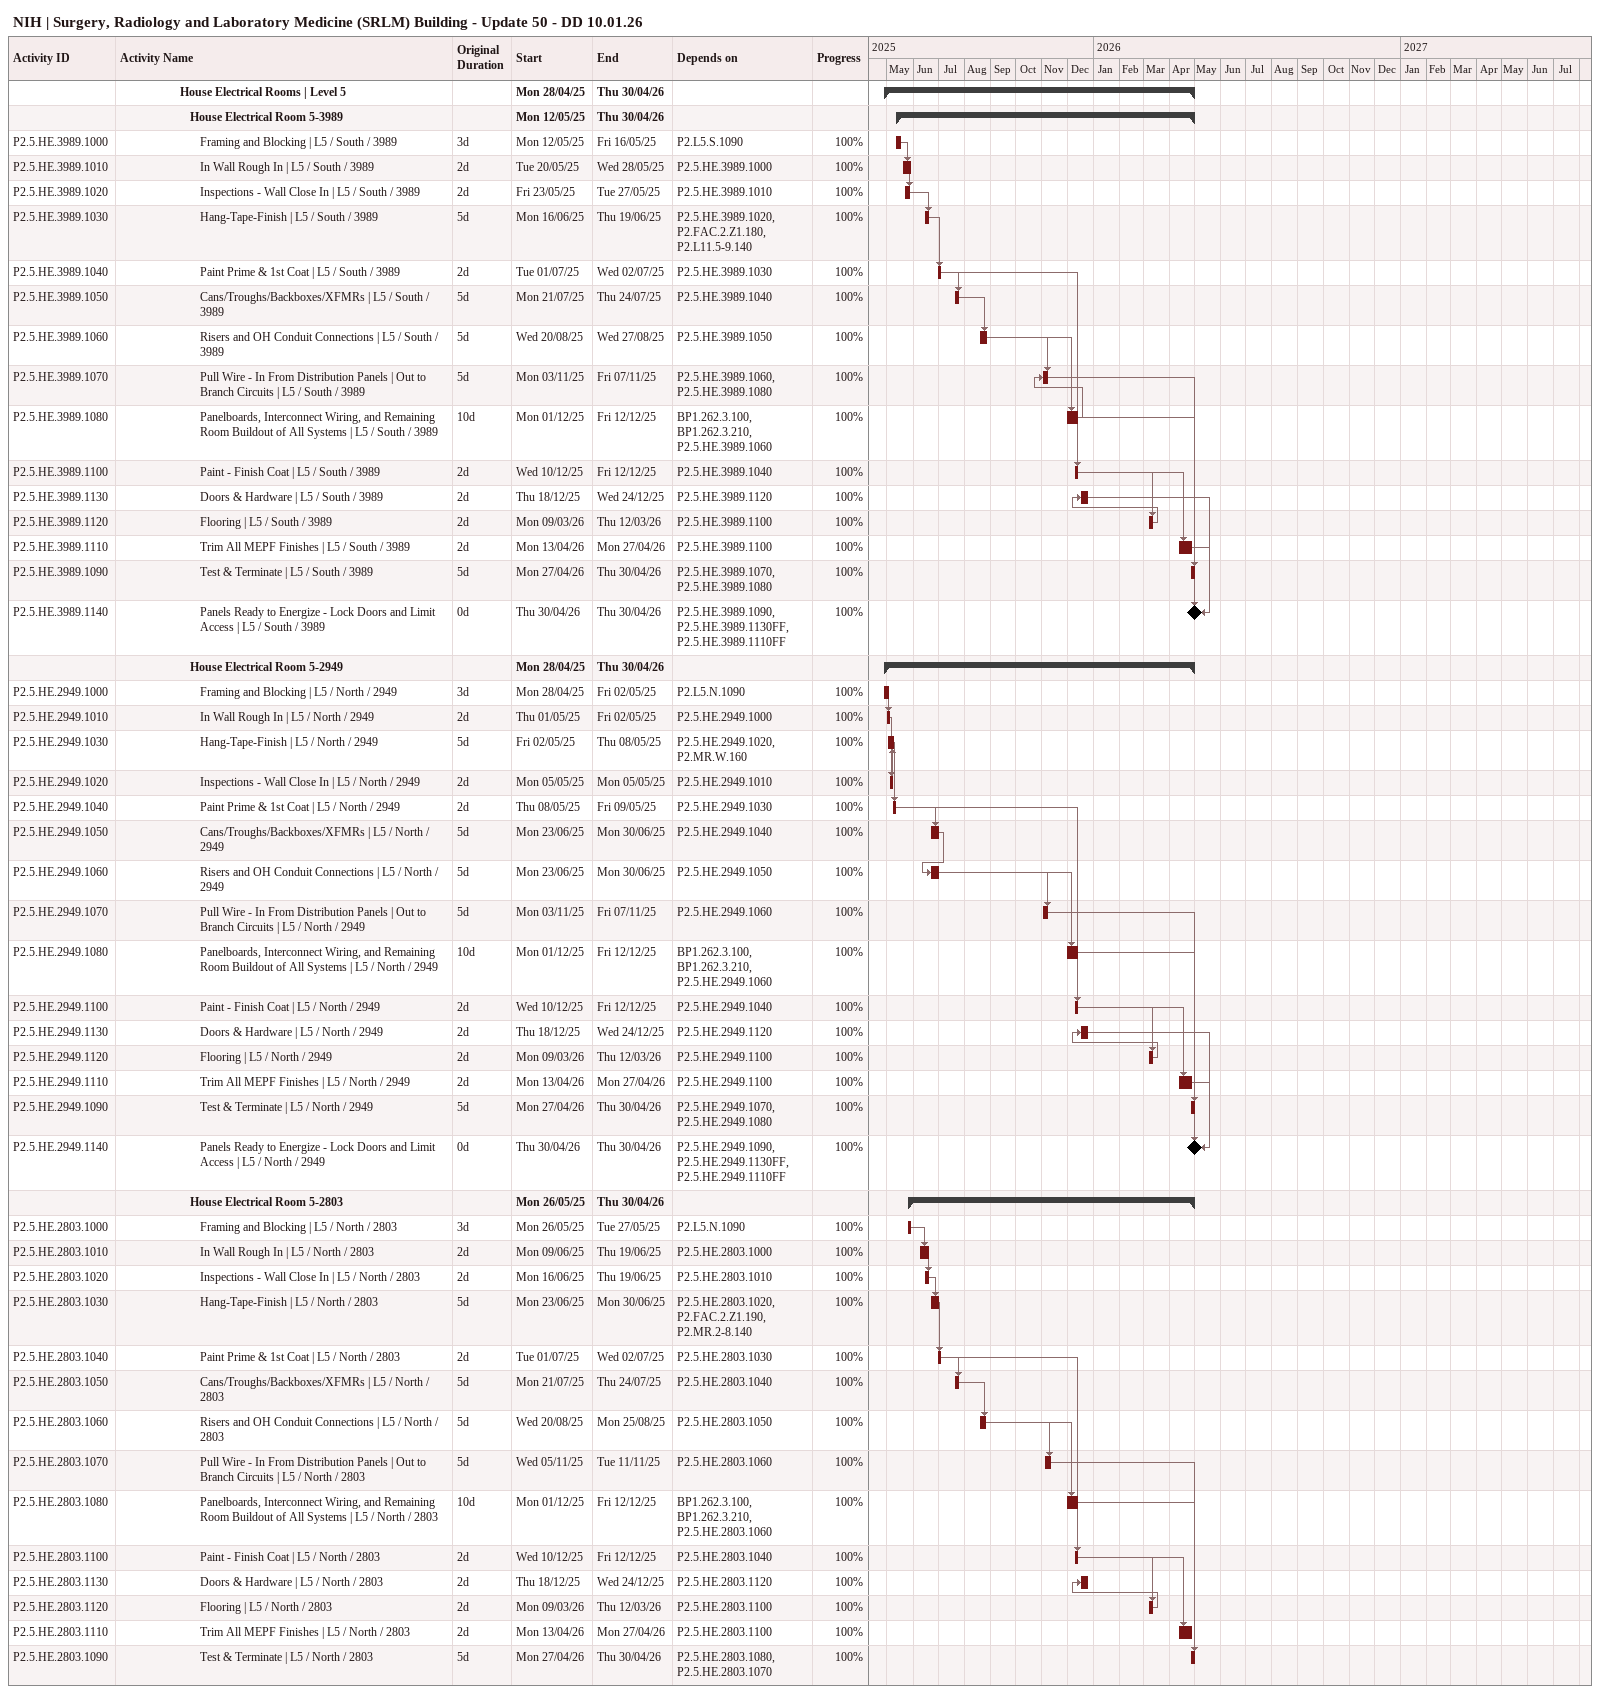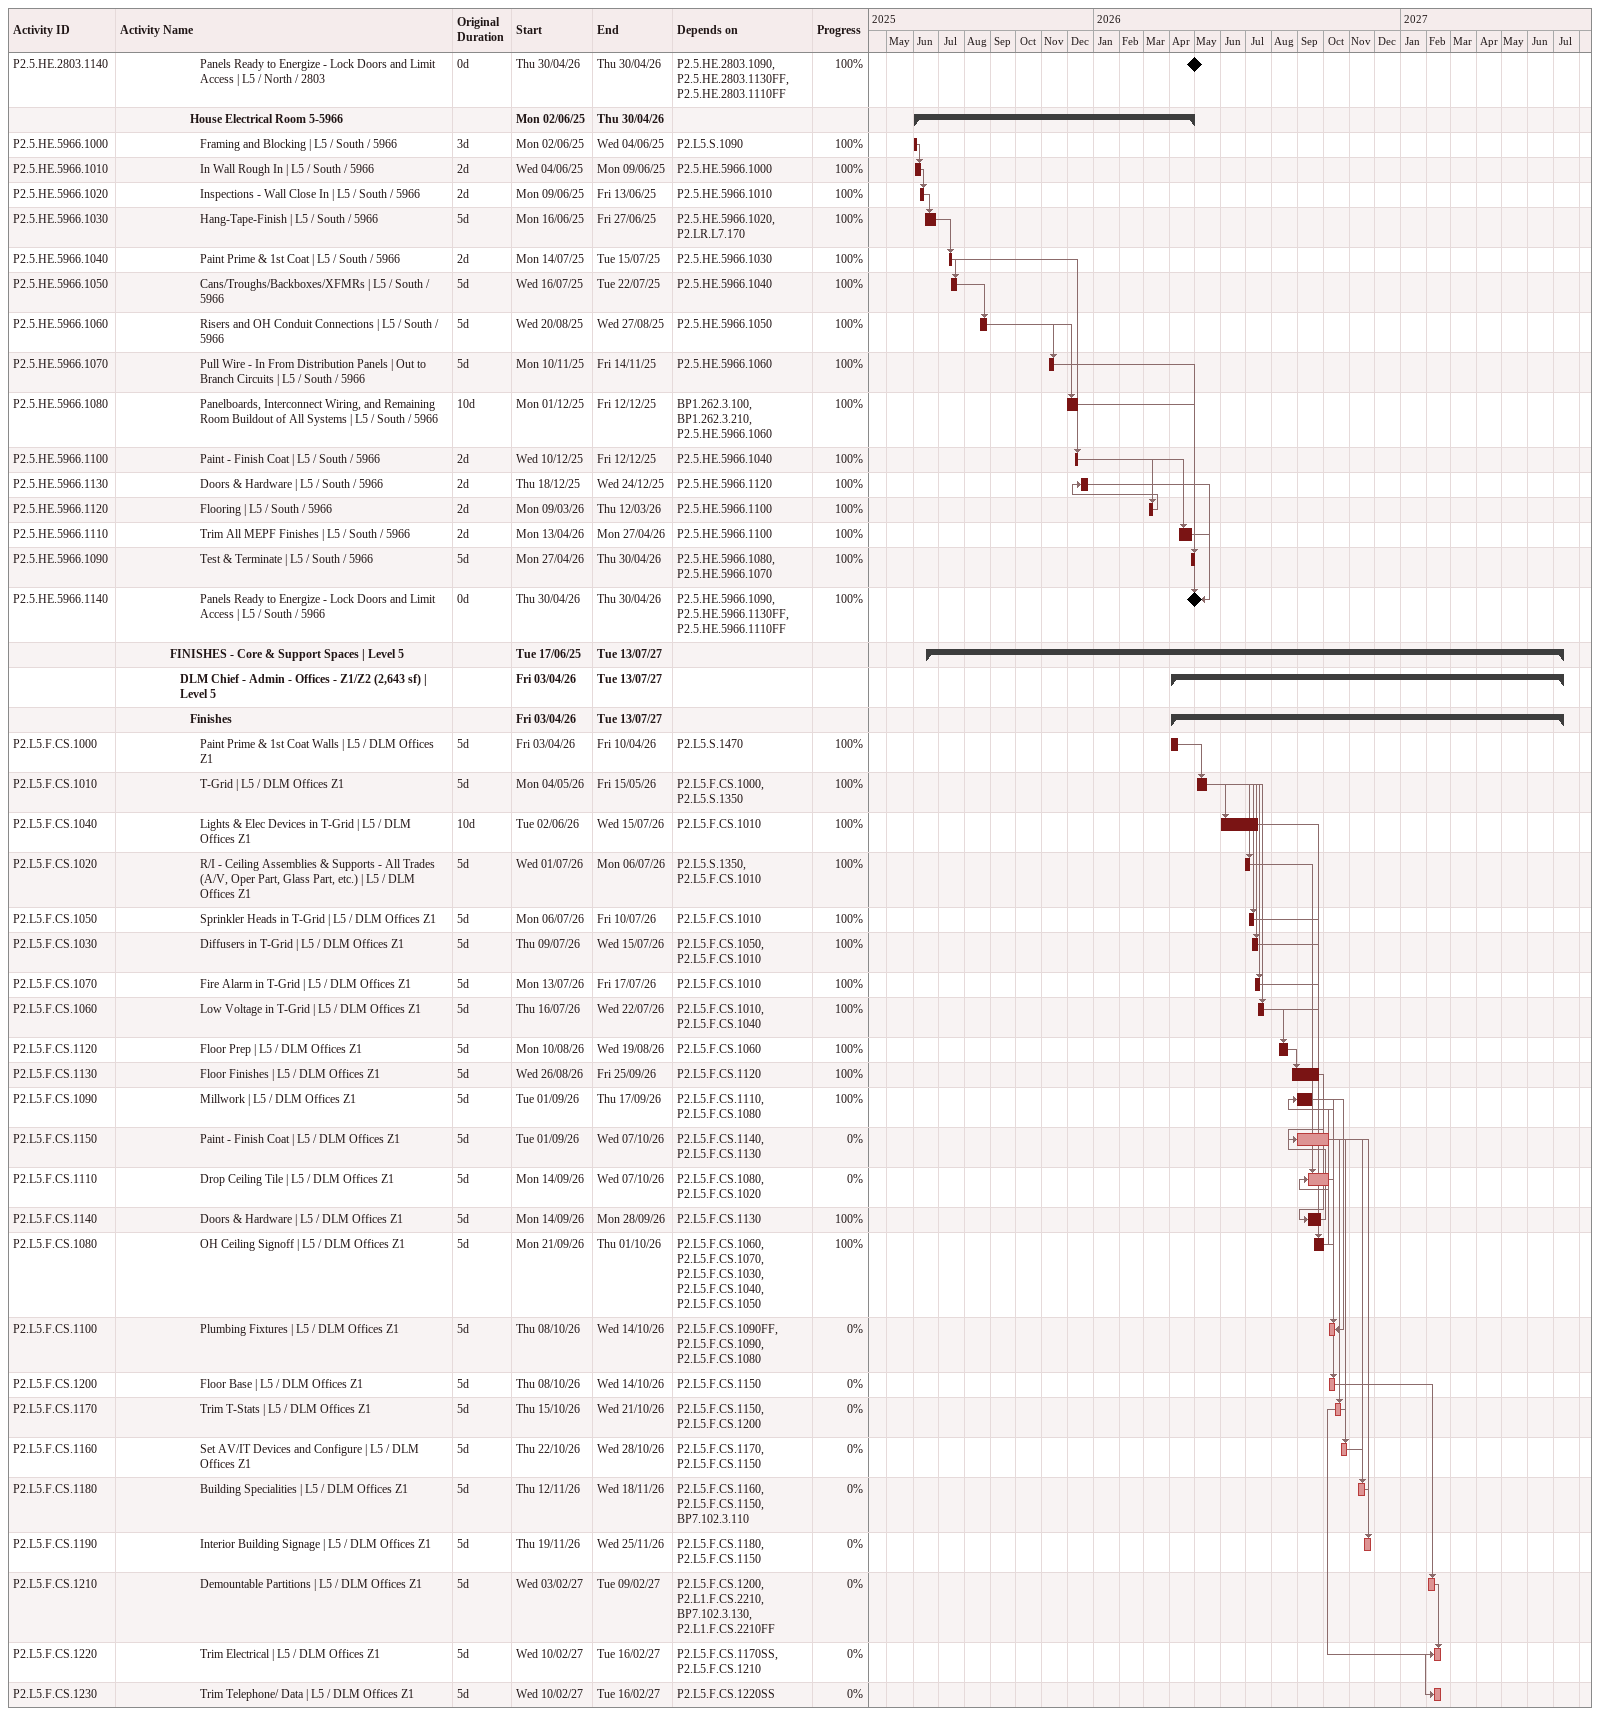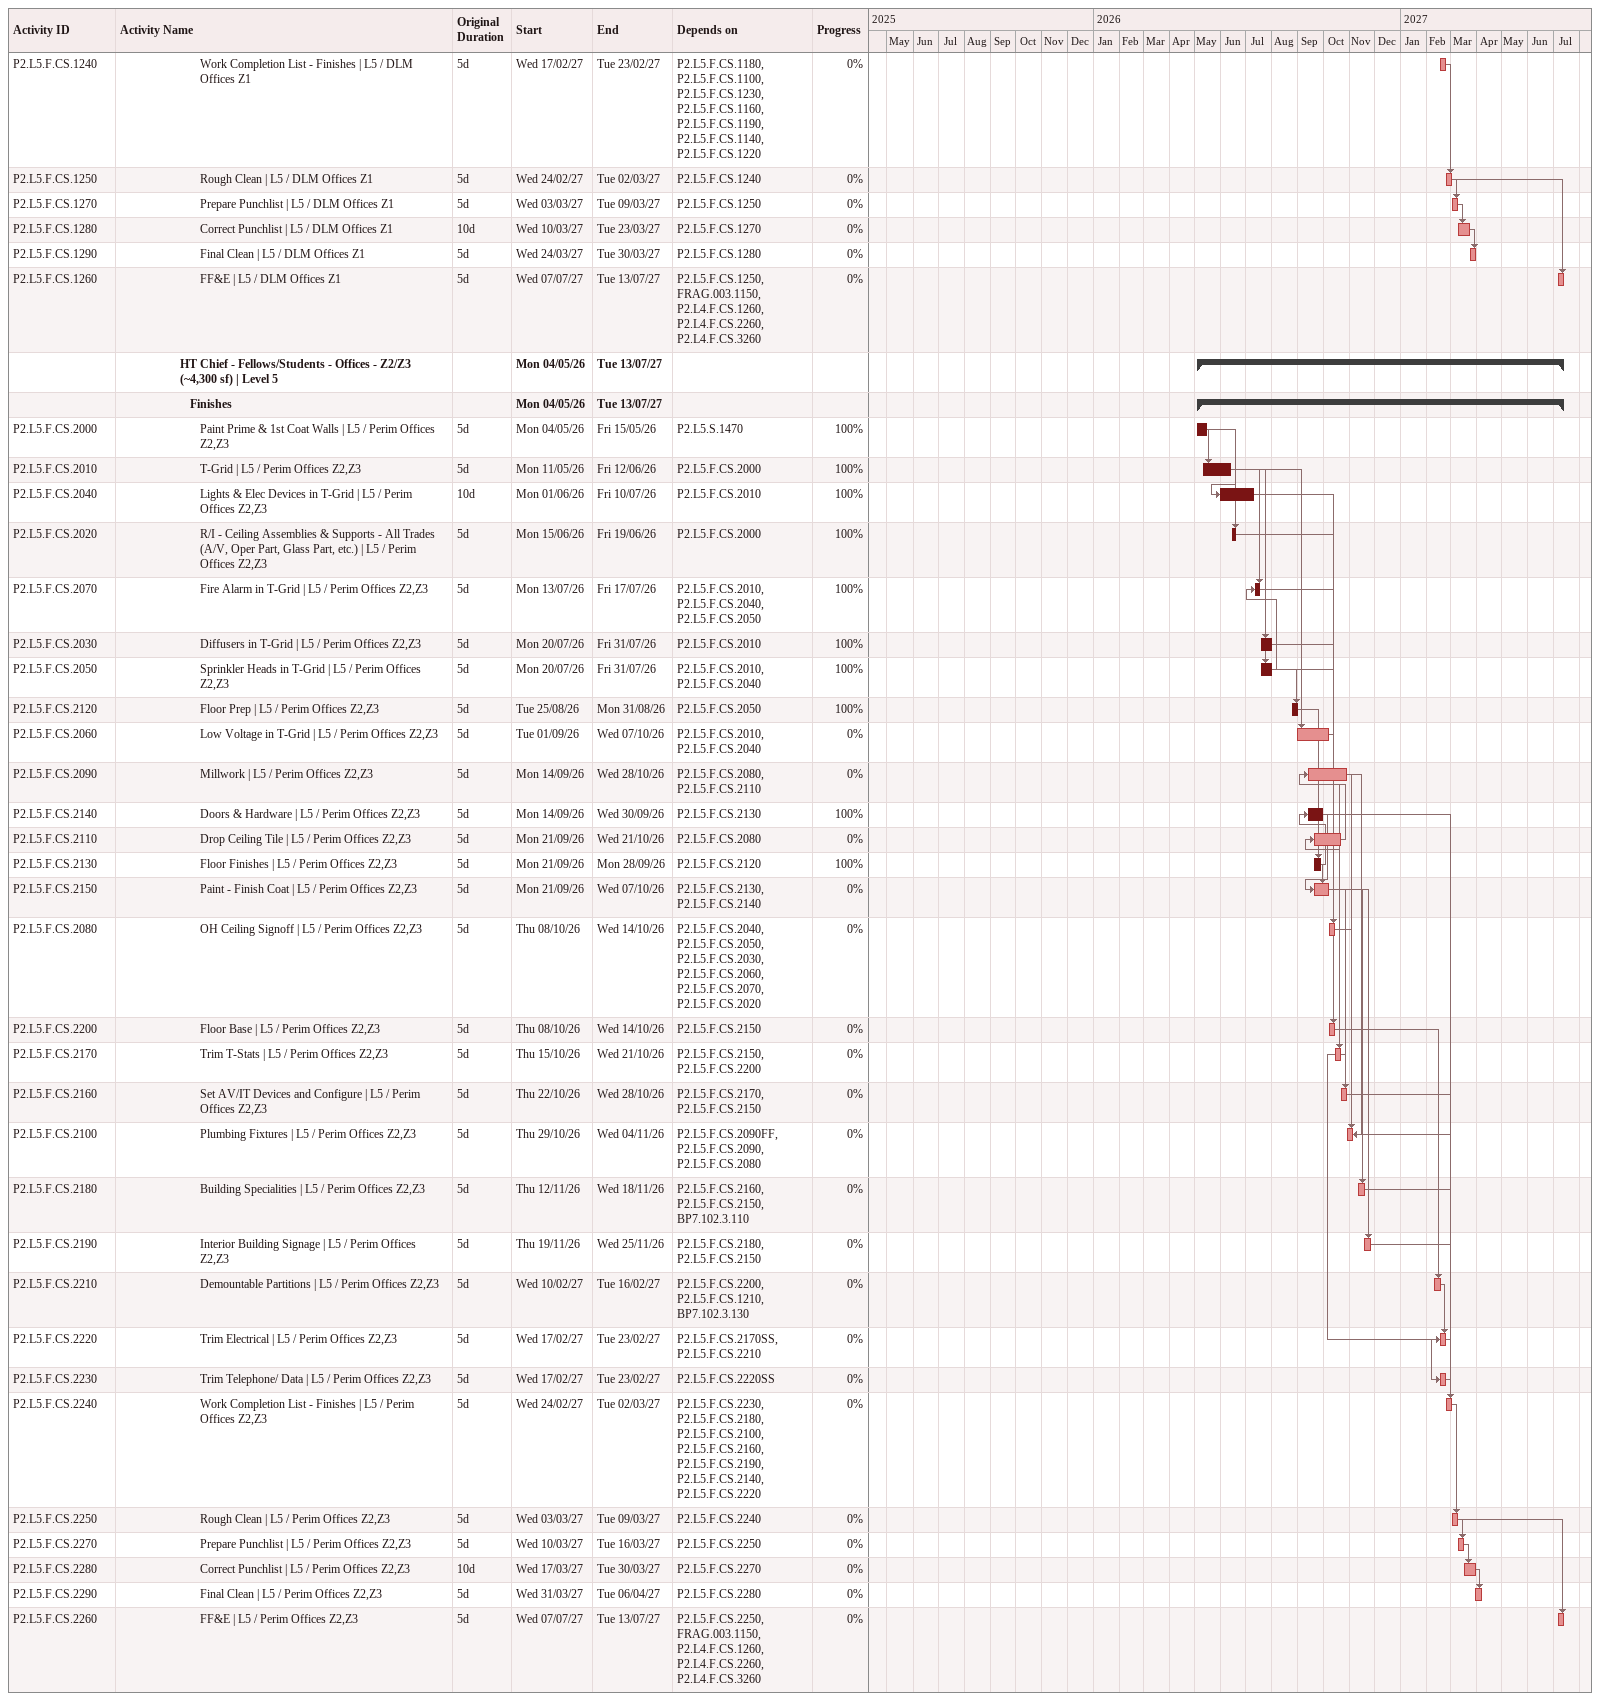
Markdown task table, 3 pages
NIH | Surgery, Radiology and Laboratory Medicine (SRLM) Building - Update 50 - DD 10.01.26

| ID | Level | Task | Original duration | Start | Finish | Predecessors | % complete |
|---|---|---|---|---|---|---|---|
|  | 7 | **House Electrical Rooms \| Level 5** |  | 2025-04-28 | 2026-04-30 |  |  |
|  | 8 | **House Electrical Room 5-3989** |  | 2025-05-12 | 2026-04-30 |  |  |
| P2.5.HE.3989.1000 | 9 | Framing and Blocking \| L5 / South / 3989 | 3d | 2025-05-12 | 2025-05-16 | P2.L5.S.1090 | 100 |
| P2.5.HE.3989.1010 | 9 | In Wall Rough In \| L5 / South / 3989 | 2d | 2025-05-20 | 2025-05-28 | P2.5.HE.3989.1000 | 100 |
| P2.5.HE.3989.1020 | 9 | Inspections - Wall Close In \| L5 / South / 3989 | 2d | 2025-05-23 | 2025-05-27 | P2.5.HE.3989.1010 | 100 |
| P2.5.HE.3989.1030 | 9 | Hang-Tape-Finish \| L5 / South / 3989 | 5d | 2025-06-16 | 2025-06-19 | P2.5.HE.3989.1020, P2.FAC.2.Z1.180, P2.L11.5-9.140 | 100 |
| P2.5.HE.3989.1040 | 9 | Paint Prime & 1st Coat \| L5 / South / 3989 | 2d | 2025-07-01 | 2025-07-02 | P2.5.HE.3989.1030 | 100 |
| P2.5.HE.3989.1050 | 9 | Cans/Troughs/Backboxes/XFMRs \| L5 / South / 3989 | 5d | 2025-07-21 | 2025-07-24 | P2.5.HE.3989.1040 | 100 |
| P2.5.HE.3989.1060 | 9 | Risers and OH Conduit Connections \| L5 / South / 3989 | 5d | 2025-08-20 | 2025-08-27 | P2.5.HE.3989.1050 | 100 |
| P2.5.HE.3989.1070 | 9 | Pull Wire - In From Distribution Panels \| Out to Branch Circuits \| L5 / South / 3989 | 5d | 2025-11-03 | 2025-11-07 | P2.5.HE.3989.1060, P2.5.HE.3989.1080 | 100 |
| P2.5.HE.3989.1080 | 9 | Panelboards, Interconnect Wiring, and Remaining Room Buildout of All Systems \| L5 / South / 3989 | 10d | 2025-12-01 | 2025-12-12 | BP1.262.3.100, BP1.262.3.210, P2.5.HE.3989.1060 | 100 |
| P2.5.HE.3989.1100 | 9 | Paint - Finish Coat \| L5 / South / 3989 | 2d | 2025-12-10 | 2025-12-12 | P2.5.HE.3989.1040 | 100 |
| P2.5.HE.3989.1130 | 9 | Doors & Hardware \| L5 / South / 3989 | 2d | 2025-12-18 | 2025-12-24 | P2.5.HE.3989.1120 | 100 |
| P2.5.HE.3989.1120 | 9 | Flooring \| L5 / South / 3989 | 2d | 2026-03-09 | 2026-03-12 | P2.5.HE.3989.1100 | 100 |
| P2.5.HE.3989.1110 | 9 | Trim All MEPF Finishes \| L5 / South / 3989 | 2d | 2026-04-13 | 2026-04-27 | P2.5.HE.3989.1100 | 100 |
| P2.5.HE.3989.1090 | 9 | Test & Terminate \| L5 / South / 3989 | 5d | 2026-04-27 | 2026-04-30 | P2.5.HE.3989.1070, P2.5.HE.3989.1080 | 100 |
| P2.5.HE.3989.1140 | 9 | Panels Ready to Energize - Lock Doors and Limit Access \| L5 / South / 3989 | 0d | 2026-04-30 | 2026-04-30 | P2.5.HE.3989.1090, P2.5.HE.3989.1130FF, P2.5.HE.3989.1110FF | 100 |
|  | 8 | **House Electrical Room 5-2949** |  | 2025-04-28 | 2026-04-30 |  |  |
| P2.5.HE.2949.1000 | 9 | Framing and Blocking \| L5 / North / 2949 | 3d | 2025-04-28 | 2025-05-02 | P2.L5.N.1090 | 100 |
| P2.5.HE.2949.1010 | 9 | In Wall Rough In \| L5 / North / 2949 | 2d | 2025-05-01 | 2025-05-02 | P2.5.HE.2949.1000 | 100 |
| P2.5.HE.2949.1030 | 9 | Hang-Tape-Finish \| L5 / North / 2949 | 5d | 2025-05-02 | 2025-05-08 | P2.5.HE.2949.1020, P2.MR.W.160 | 100 |
| P2.5.HE.2949.1020 | 9 | Inspections - Wall Close In \| L5 / North / 2949 | 2d | 2025-05-05 | 2025-05-05 | P2.5.HE.2949.1010 | 100 |
| P2.5.HE.2949.1040 | 9 | Paint Prime & 1st Coat \| L5 / North / 2949 | 2d | 2025-05-08 | 2025-05-09 | P2.5.HE.2949.1030 | 100 |
| P2.5.HE.2949.1050 | 9 | Cans/Troughs/Backboxes/XFMRs \| L5 / North / 2949 | 5d | 2025-06-23 | 2025-06-30 | P2.5.HE.2949.1040 | 100 |
| P2.5.HE.2949.1060 | 9 | Risers and OH Conduit Connections \| L5 / North / 2949 | 5d | 2025-06-23 | 2025-06-30 | P2.5.HE.2949.1050 | 100 |
| P2.5.HE.2949.1070 | 9 | Pull Wire - In From Distribution Panels \| Out to Branch Circuits \| L5 / North / 2949 | 5d | 2025-11-03 | 2025-11-07 | P2.5.HE.2949.1060 | 100 |
| P2.5.HE.2949.1080 | 9 | Panelboards, Interconnect Wiring, and Remaining Room Buildout of All Systems \| L5 / North / 2949 | 10d | 2025-12-01 | 2025-12-12 | BP1.262.3.100, BP1.262.3.210, P2.5.HE.2949.1060 | 100 |
| P2.5.HE.2949.1100 | 9 | Paint - Finish Coat \| L5 / North / 2949 | 2d | 2025-12-10 | 2025-12-12 | P2.5.HE.2949.1040 | 100 |
| P2.5.HE.2949.1130 | 9 | Doors & Hardware \| L5 / North / 2949 | 2d | 2025-12-18 | 2025-12-24 | P2.5.HE.2949.1120 | 100 |
| P2.5.HE.2949.1120 | 9 | Flooring \| L5 / North / 2949 | 2d | 2026-03-09 | 2026-03-12 | P2.5.HE.2949.1100 | 100 |
| P2.5.HE.2949.1110 | 9 | Trim All MEPF Finishes \| L5 / North / 2949 | 2d | 2026-04-13 | 2026-04-27 | P2.5.HE.2949.1100 | 100 |
| P2.5.HE.2949.1090 | 9 | Test & Terminate \| L5 / North / 2949 | 5d | 2026-04-27 | 2026-04-30 | P2.5.HE.2949.1070, P2.5.HE.2949.1080 | 100 |
| P2.5.HE.2949.1140 | 9 | Panels Ready to Energize - Lock Doors and Limit Access \| L5 / North / 2949 | 0d | 2026-04-30 | 2026-04-30 | P2.5.HE.2949.1090, P2.5.HE.2949.1130FF, P2.5.HE.2949.1110FF | 100 |
|  | 8 | **House Electrical Room 5-2803** |  | 2025-05-26 | 2026-04-30 |  |  |
| P2.5.HE.2803.1000 | 9 | Framing and Blocking \| L5 / North / 2803 | 3d | 2025-05-26 | 2025-05-27 | P2.L5.N.1090 | 100 |
| P2.5.HE.2803.1010 | 9 | In Wall Rough In \| L5 / North / 2803 | 2d | 2025-06-09 | 2025-06-19 | P2.5.HE.2803.1000 | 100 |
| P2.5.HE.2803.1020 | 9 | Inspections - Wall Close In \| L5 / North / 2803 | 2d | 2025-06-16 | 2025-06-19 | P2.5.HE.2803.1010 | 100 |
| P2.5.HE.2803.1030 | 9 | Hang-Tape-Finish \| L5 / North / 2803 | 5d | 2025-06-23 | 2025-06-30 | P2.5.HE.2803.1020, P2.FAC.2.Z1.190, P2.MR.2-8.140 | 100 |
| P2.5.HE.2803.1040 | 9 | Paint Prime & 1st Coat \| L5 / North / 2803 | 2d | 2025-07-01 | 2025-07-02 | P2.5.HE.2803.1030 | 100 |
| P2.5.HE.2803.1050 | 9 | Cans/Troughs/Backboxes/XFMRs \| L5 / North / 2803 | 5d | 2025-07-21 | 2025-07-24 | P2.5.HE.2803.1040 | 100 |
| P2.5.HE.2803.1060 | 9 | Risers and OH Conduit Connections \| L5 / North / 2803 | 5d | 2025-08-20 | 2025-08-25 | P2.5.HE.2803.1050 | 100 |
| P2.5.HE.2803.1070 | 9 | Pull Wire - In From Distribution Panels \| Out to Branch Circuits \| L5 / North / 2803 | 5d | 2025-11-05 | 2025-11-11 | P2.5.HE.2803.1060 | 100 |
| P2.5.HE.2803.1080 | 9 | Panelboards, Interconnect Wiring, and Remaining Room Buildout of All Systems \| L5 / North / 2803 | 10d | 2025-12-01 | 2025-12-12 | BP1.262.3.100, BP1.262.3.210, P2.5.HE.2803.1060 | 100 |
| P2.5.HE.2803.1100 | 9 | Paint - Finish Coat \| L5 / North / 2803 | 2d | 2025-12-10 | 2025-12-12 | P2.5.HE.2803.1040 | 100 |
| P2.5.HE.2803.1130 | 9 | Doors & Hardware \| L5 / North / 2803 | 2d | 2025-12-18 | 2025-12-24 | P2.5.HE.2803.1120 | 100 |
| P2.5.HE.2803.1120 | 9 | Flooring \| L5 / North / 2803 | 2d | 2026-03-09 | 2026-03-12 | P2.5.HE.2803.1100 | 100 |
| P2.5.HE.2803.1110 | 9 | Trim All MEPF Finishes \| L5 / North / 2803 | 2d | 2026-04-13 | 2026-04-27 | P2.5.HE.2803.1100 | 100 |
| P2.5.HE.2803.1090 | 9 | Test & Terminate \| L5 / North / 2803 | 5d | 2026-04-27 | 2026-04-30 | P2.5.HE.2803.1080, P2.5.HE.2803.1070 | 100 |
| P2.5.HE.2803.1140 | 9 | Panels Ready to Energize - Lock Doors and Limit Access \| L5 / North / 2803 | 0d | 2026-04-30 | 2026-04-30 | P2.5.HE.2803.1090, P2.5.HE.2803.1130FF, P2.5.HE.2803.1110FF | 100 |
|  | 8 | **House Electrical Room 5-5966** |  | 2025-06-02 | 2026-04-30 |  |  |
| P2.5.HE.5966.1000 | 9 | Framing and Blocking \| L5 / South / 5966 | 3d | 2025-06-02 | 2025-06-04 | P2.L5.S.1090 | 100 |
| P2.5.HE.5966.1010 | 9 | In Wall Rough In \| L5 / South / 5966 | 2d | 2025-06-04 | 2025-06-09 | P2.5.HE.5966.1000 | 100 |
| P2.5.HE.5966.1020 | 9 | Inspections - Wall Close In \| L5 / South / 5966 | 2d | 2025-06-09 | 2025-06-13 | P2.5.HE.5966.1010 | 100 |
| P2.5.HE.5966.1030 | 9 | Hang-Tape-Finish \| L5 / South / 5966 | 5d | 2025-06-16 | 2025-06-27 | P2.5.HE.5966.1020, P2.LR.L7.170 | 100 |
| P2.5.HE.5966.1040 | 9 | Paint Prime & 1st Coat \| L5 / South / 5966 | 2d | 2025-07-14 | 2025-07-15 | P2.5.HE.5966.1030 | 100 |
| P2.5.HE.5966.1050 | 9 | Cans/Troughs/Backboxes/XFMRs \| L5 / South / 5966 | 5d | 2025-07-16 | 2025-07-22 | P2.5.HE.5966.1040 | 100 |
| P2.5.HE.5966.1060 | 9 | Risers and OH Conduit Connections \| L5 / South / 5966 | 5d | 2025-08-20 | 2025-08-27 | P2.5.HE.5966.1050 | 100 |
| P2.5.HE.5966.1070 | 9 | Pull Wire - In From Distribution Panels \| Out to Branch Circuits \| L5 / South / 5966 | 5d | 2025-11-10 | 2025-11-14 | P2.5.HE.5966.1060 | 100 |
| P2.5.HE.5966.1080 | 9 | Panelboards, Interconnect Wiring, and Remaining Room Buildout of All Systems \| L5 / South / 5966 | 10d | 2025-12-01 | 2025-12-12 | BP1.262.3.100, BP1.262.3.210, P2.5.HE.5966.1060 | 100 |
| P2.5.HE.5966.1100 | 9 | Paint - Finish Coat \| L5 / South / 5966 | 2d | 2025-12-10 | 2025-12-12 | P2.5.HE.5966.1040 | 100 |
| P2.5.HE.5966.1130 | 9 | Doors & Hardware \| L5 / South / 5966 | 2d | 2025-12-18 | 2025-12-24 | P2.5.HE.5966.1120 | 100 |
| P2.5.HE.5966.1120 | 9 | Flooring \| L5 / South / 5966 | 2d | 2026-03-09 | 2026-03-12 | P2.5.HE.5966.1100 | 100 |
| P2.5.HE.5966.1110 | 9 | Trim All MEPF Finishes \| L5 / South / 5966 | 2d | 2026-04-13 | 2026-04-27 | P2.5.HE.5966.1100 | 100 |
| P2.5.HE.5966.1090 | 9 | Test & Terminate \| L5 / South / 5966 | 5d | 2026-04-27 | 2026-04-30 | P2.5.HE.5966.1080, P2.5.HE.5966.1070 | 100 |
| P2.5.HE.5966.1140 | 9 | Panels Ready to Energize - Lock Doors and Limit Access \| L5 / South / 5966 | 0d | 2026-04-30 | 2026-04-30 | P2.5.HE.5966.1090, P2.5.HE.5966.1130FF, P2.5.HE.5966.1110FF | 100 |
|  | 6 | **FINISHES - Core & Support Spaces \| Level 5** |  | 2025-06-17 | 2027-07-13 |  |  |
|  | 7 | **DLM Chief - Admin - Offices - Z1/Z2 (2,643 sf) \| Level 5** |  | 2026-04-03 | 2027-07-13 |  |  |
|  | 8 | **Finishes** |  | 2026-04-03 | 2027-07-13 |  |  |
| P2.L5.F.CS.1000 | 9 | Paint Prime & 1st Coat Walls \| L5 / DLM Offices Z1 | 5d | 2026-04-03 | 2026-04-10 | P2.L5.S.1470 | 100 |
| P2.L5.F.CS.1010 | 9 | T-Grid \| L5 / DLM Offices Z1 | 5d | 2026-05-04 | 2026-05-15 | P2.L5.F.CS.1000, P2.L5.S.1350 | 100 |
| P2.L5.F.CS.1040 | 9 | Lights & Elec Devices in T-Grid \| L5 / DLM Offices Z1 | 10d | 2026-06-02 | 2026-07-15 | P2.L5.F.CS.1010 | 100 |
| P2.L5.F.CS.1020 | 9 | R/I - Ceiling Assemblies & Supports - All Trades (A/V, Oper Part, Glass Part, etc.) \| L5 / DLM Offices Z1 | 5d | 2026-07-01 | 2026-07-06 | P2.L5.S.1350, P2.L5.F.CS.1010 | 100 |
| P2.L5.F.CS.1050 | 9 | Sprinkler Heads in T-Grid \| L5 / DLM Offices Z1 | 5d | 2026-07-06 | 2026-07-10 | P2.L5.F.CS.1010 | 100 |
| P2.L5.F.CS.1030 | 9 | Diffusers in T-Grid \| L5 / DLM Offices Z1 | 5d | 2026-07-09 | 2026-07-15 | P2.L5.F.CS.1050, P2.L5.F.CS.1010 | 100 |
| P2.L5.F.CS.1070 | 9 | Fire Alarm in T-Grid \| L5 / DLM Offices Z1 | 5d | 2026-07-13 | 2026-07-17 | P2.L5.F.CS.1010 | 100 |
| P2.L5.F.CS.1060 | 9 | Low Voltage in T-Grid \| L5 / DLM Offices Z1 | 5d | 2026-07-16 | 2026-07-22 | P2.L5.F.CS.1010, P2.L5.F.CS.1040 | 100 |
| P2.L5.F.CS.1120 | 9 | Floor Prep \| L5 / DLM Offices Z1 | 5d | 2026-08-10 | 2026-08-19 | P2.L5.F.CS.1060 | 100 |
| P2.L5.F.CS.1130 | 9 | Floor Finishes \| L5 / DLM Offices Z1 | 5d | 2026-08-26 | 2026-09-25 | P2.L5.F.CS.1120 | 100 |
| P2.L5.F.CS.1090 | 9 | Millwork \| L5 / DLM Offices Z1 | 5d | 2026-09-01 | 2026-09-17 | P2.L5.F.CS.1110, P2.L5.F.CS.1080 | 100 |
| P2.L5.F.CS.1150 | 9 | Paint - Finish Coat \| L5 / DLM Offices Z1 | 5d | 2026-09-01 | 2026-10-07 | P2.L5.F.CS.1140, P2.L5.F.CS.1130 | 0 |
| P2.L5.F.CS.1110 | 9 | Drop Ceiling Tile \| L5 / DLM Offices Z1 | 5d | 2026-09-14 | 2026-10-07 | P2.L5.F.CS.1080, P2.L5.F.CS.1020 | 0 |
| P2.L5.F.CS.1140 | 9 | Doors & Hardware \| L5 / DLM Offices Z1 | 5d | 2026-09-14 | 2026-09-28 | P2.L5.F.CS.1130 | 100 |
| P2.L5.F.CS.1080 | 9 | OH Ceiling Signoff \| L5 / DLM Offices Z1 | 5d | 2026-09-21 | 2026-10-01 | P2.L5.F.CS.1060, P2.L5.F.CS.1070, P2.L5.F.CS.1030, P2.L5.F.CS.1040, P2.L5.F.CS.1050 | 100 |
| P2.L5.F.CS.1100 | 9 | Plumbing Fixtures \| L5 / DLM Offices Z1 | 5d | 2026-10-08 | 2026-10-14 | P2.L5.F.CS.1090FF, P2.L5.F.CS.1090, P2.L5.F.CS.1080 | 0 |
| P2.L5.F.CS.1200 | 9 | Floor Base \| L5 / DLM Offices Z1 | 5d | 2026-10-08 | 2026-10-14 | P2.L5.F.CS.1150 | 0 |
| P2.L5.F.CS.1170 | 9 | Trim T-Stats \| L5 / DLM Offices Z1 | 5d | 2026-10-15 | 2026-10-21 | P2.L5.F.CS.1150, P2.L5.F.CS.1200 | 0 |
| P2.L5.F.CS.1160 | 9 | Set AV/IT Devices and Configure \| L5 / DLM Offices Z1 | 5d | 2026-10-22 | 2026-10-28 | P2.L5.F.CS.1170, P2.L5.F.CS.1150 | 0 |
| P2.L5.F.CS.1180 | 9 | Building Specialities \| L5 / DLM Offices Z1 | 5d | 2026-11-12 | 2026-11-18 | P2.L5.F.CS.1160, P2.L5.F.CS.1150, BP7.102.3.110 | 0 |
| P2.L5.F.CS.1190 | 9 | Interior Building Signage \| L5 / DLM Offices Z1 | 5d | 2026-11-19 | 2026-11-25 | P2.L5.F.CS.1180, P2.L5.F.CS.1150 | 0 |
| P2.L5.F.CS.1210 | 9 | Demountable Partitions \| L5 / DLM Offices Z1 | 5d | 2027-02-03 | 2027-02-09 | P2.L5.F.CS.1200, P2.L1.F.CS.2210, BP7.102.3.130, P2.L1.F.CS.2210FF | 0 |
| P2.L5.F.CS.1220 | 9 | Trim Electrical \| L5 / DLM Offices Z1 | 5d | 2027-02-10 | 2027-02-16 | P2.L5.F.CS.1170SS, P2.L5.F.CS.1210 | 0 |
| P2.L5.F.CS.1230 | 9 | Trim Telephone/ Data \| L5 / DLM Offices Z1 | 5d | 2027-02-10 | 2027-02-16 | P2.L5.F.CS.1220SS | 0 |
| P2.L5.F.CS.1240 | 9 | Work Completion List - Finishes \| L5 / DLM Offices Z1 | 5d | 2027-02-17 | 2027-02-23 | P2.L5.F.CS.1180, P2.L5.F.CS.1100, P2.L5.F.CS.1230, P2.L5.F.CS.1160, P2.L5.F.CS.1190, P2.L5.F.CS.1140, P2.L5.F.CS.1220 | 0 |
| P2.L5.F.CS.1250 | 9 | Rough Clean \| L5 / DLM Offices Z1 | 5d | 2027-02-24 | 2027-03-02 | P2.L5.F.CS.1240 | 0 |
| P2.L5.F.CS.1270 | 9 | Prepare Punchlist \| L5 / DLM Offices Z1 | 5d | 2027-03-03 | 2027-03-09 | P2.L5.F.CS.1250 | 0 |
| P2.L5.F.CS.1280 | 9 | Correct Punchlist \| L5 / DLM Offices Z1 | 10d | 2027-03-10 | 2027-03-23 | P2.L5.F.CS.1270 | 0 |
| P2.L5.F.CS.1290 | 9 | Final Clean \| L5 / DLM Offices Z1 | 5d | 2027-03-24 | 2027-03-30 | P2.L5.F.CS.1280 | 0 |
| P2.L5.F.CS.1260 | 9 | FF&E \| L5 / DLM Offices Z1 | 5d | 2027-07-07 | 2027-07-13 | P2.L5.F.CS.1250, FRAG.003.1150, P2.L4.F.CS.1260, P2.L4.F.CS.2260, P2.L4.F.CS.3260 | 0 |
|  | 7 | **HT Chief - Fellows/Students - Offices - Z2/Z3 (~4,300 sf) \| Level 5** |  | 2026-05-04 | 2027-07-13 |  |  |
|  | 8 | **Finishes** |  | 2026-05-04 | 2027-07-13 |  |  |
| P2.L5.F.CS.2000 | 9 | Paint Prime & 1st Coat Walls \| L5 / Perim Offices Z2,Z3 | 5d | 2026-05-04 | 2026-05-15 | P2.L5.S.1470 | 100 |
| P2.L5.F.CS.2010 | 9 | T-Grid \| L5 / Perim Offices Z2,Z3 | 5d | 2026-05-11 | 2026-06-12 | P2.L5.F.CS.2000 | 100 |
| P2.L5.F.CS.2040 | 9 | Lights & Elec Devices in T-Grid \| L5 / Perim Offices Z2,Z3 | 10d | 2026-06-01 | 2026-07-10 | P2.L5.F.CS.2010 | 100 |
| P2.L5.F.CS.2020 | 9 | R/I - Ceiling Assemblies & Supports - All Trades (A/V, Oper Part, Glass Part, etc.) \| L5 / Perim Offices Z2,Z3 | 5d | 2026-06-15 | 2026-06-19 | P2.L5.F.CS.2000 | 100 |
| P2.L5.F.CS.2070 | 9 | Fire Alarm in T-Grid \| L5 / Perim Offices Z2,Z3 | 5d | 2026-07-13 | 2026-07-17 | P2.L5.F.CS.2010, P2.L5.F.CS.2040, P2.L5.F.CS.2050 | 100 |
| P2.L5.F.CS.2030 | 9 | Diffusers in T-Grid \| L5 / Perim Offices Z2,Z3 | 5d | 2026-07-20 | 2026-07-31 | P2.L5.F.CS.2010 | 100 |
| P2.L5.F.CS.2050 | 9 | Sprinkler Heads in T-Grid \| L5 / Perim Offices Z2,Z3 | 5d | 2026-07-20 | 2026-07-31 | P2.L5.F.CS.2010, P2.L5.F.CS.2040 | 100 |
| P2.L5.F.CS.2120 | 9 | Floor Prep \| L5 / Perim Offices Z2,Z3 | 5d | 2026-08-25 | 2026-08-31 | P2.L5.F.CS.2050 | 100 |
| P2.L5.F.CS.2060 | 9 | Low Voltage in T-Grid \| L5 / Perim Offices Z2,Z3 | 5d | 2026-09-01 | 2026-10-07 | P2.L5.F.CS.2010, P2.L5.F.CS.2040 | 0 |
| P2.L5.F.CS.2090 | 9 | Millwork \| L5 / Perim Offices Z2,Z3 | 5d | 2026-09-14 | 2026-10-28 | P2.L5.F.CS.2080, P2.L5.F.CS.2110 | 0 |
| P2.L5.F.CS.2140 | 9 | Doors & Hardware \| L5 / Perim Offices Z2,Z3 | 5d | 2026-09-14 | 2026-09-30 | P2.L5.F.CS.2130 | 100 |
| P2.L5.F.CS.2110 | 9 | Drop Ceiling Tile \| L5 / Perim Offices Z2,Z3 | 5d | 2026-09-21 | 2026-10-21 | P2.L5.F.CS.2080 | 0 |
| P2.L5.F.CS.2130 | 9 | Floor Finishes \| L5 / Perim Offices Z2,Z3 | 5d | 2026-09-21 | 2026-09-28 | P2.L5.F.CS.2120 | 100 |
| P2.L5.F.CS.2150 | 9 | Paint - Finish Coat \| L5 / Perim Offices Z2,Z3 | 5d | 2026-09-21 | 2026-10-07 | P2.L5.F.CS.2130, P2.L5.F.CS.2140 | 0 |
| P2.L5.F.CS.2080 | 9 | OH Ceiling Signoff \| L5 / Perim Offices Z2,Z3 | 5d | 2026-10-08 | 2026-10-14 | P2.L5.F.CS.2040, P2.L5.F.CS.2050, P2.L5.F.CS.2030, P2.L5.F.CS.2060, P2.L5.F.CS.2070, P2.L5.F.CS.2020 | 0 |
| P2.L5.F.CS.2200 | 9 | Floor Base \| L5 / Perim Offices Z2,Z3 | 5d | 2026-10-08 | 2026-10-14 | P2.L5.F.CS.2150 | 0 |
| P2.L5.F.CS.2170 | 9 | Trim T-Stats \| L5 / Perim Offices Z2,Z3 | 5d | 2026-10-15 | 2026-10-21 | P2.L5.F.CS.2150, P2.L5.F.CS.2200 | 0 |
| P2.L5.F.CS.2160 | 9 | Set AV/IT Devices and Configure \| L5 / Perim Offices Z2,Z3 | 5d | 2026-10-22 | 2026-10-28 | P2.L5.F.CS.2170, P2.L5.F.CS.2150 | 0 |
| P2.L5.F.CS.2100 | 9 | Plumbing Fixtures \| L5 / Perim Offices Z2,Z3 | 5d | 2026-10-29 | 2026-11-04 | P2.L5.F.CS.2090FF, P2.L5.F.CS.2090, P2.L5.F.CS.2080 | 0 |
| P2.L5.F.CS.2180 | 9 | Building Specialities \| L5 / Perim Offices Z2,Z3 | 5d | 2026-11-12 | 2026-11-18 | P2.L5.F.CS.2160, P2.L5.F.CS.2150, BP7.102.3.110 | 0 |
| P2.L5.F.CS.2190 | 9 | Interior Building Signage \| L5 / Perim Offices Z2,Z3 | 5d | 2026-11-19 | 2026-11-25 | P2.L5.F.CS.2180, P2.L5.F.CS.2150 | 0 |
| P2.L5.F.CS.2210 | 9 | Demountable Partitions \| L5 / Perim Offices Z2,Z3 | 5d | 2027-02-10 | 2027-02-16 | P2.L5.F.CS.2200, P2.L5.F.CS.1210, BP7.102.3.130 | 0 |
| P2.L5.F.CS.2220 | 9 | Trim Electrical \| L5 / Perim Offices Z2,Z3 | 5d | 2027-02-17 | 2027-02-23 | P2.L5.F.CS.2170SS, P2.L5.F.CS.2210 | 0 |
| P2.L5.F.CS.2230 | 9 | Trim Telephone/ Data \| L5 / Perim Offices Z2,Z3 | 5d | 2027-02-17 | 2027-02-23 | P2.L5.F.CS.2220SS | 0 |
| P2.L5.F.CS.2240 | 9 | Work Completion List - Finishes \| L5 / Perim Offices Z2,Z3 | 5d | 2027-02-24 | 2027-03-02 | P2.L5.F.CS.2230, P2.L5.F.CS.2180, P2.L5.F.CS.2100, P2.L5.F.CS.2160, P2.L5.F.CS.2190, P2.L5.F.CS.2140, P2.L5.F.CS.2220 | 0 |
| P2.L5.F.CS.2250 | 9 | Rough Clean \| L5 / Perim Offices Z2,Z3 | 5d | 2027-03-03 | 2027-03-09 | P2.L5.F.CS.2240 | 0 |
| P2.L5.F.CS.2270 | 9 | Prepare Punchlist \| L5 / Perim Offices Z2,Z3 | 5d | 2027-03-10 | 2027-03-16 | P2.L5.F.CS.2250 | 0 |
| P2.L5.F.CS.2280 | 9 | Correct Punchlist \| L5 / Perim Offices Z2,Z3 | 10d | 2027-03-17 | 2027-03-30 | P2.L5.F.CS.2270 | 0 |
| P2.L5.F.CS.2290 | 9 | Final Clean \| L5 / Perim Offices Z2,Z3 | 5d | 2027-03-31 | 2027-04-06 | P2.L5.F.CS.2280 | 0 |
| P2.L5.F.CS.2260 | 9 | FF&E \| L5 / Perim Offices Z2,Z3 | 5d | 2027-07-07 | 2027-07-13 | P2.L5.F.CS.2250, FRAG.003.1150, P2.L4.F.CS.1260, P2.L4.F.CS.2260, P2.L4.F.CS.3260 | 0 |
